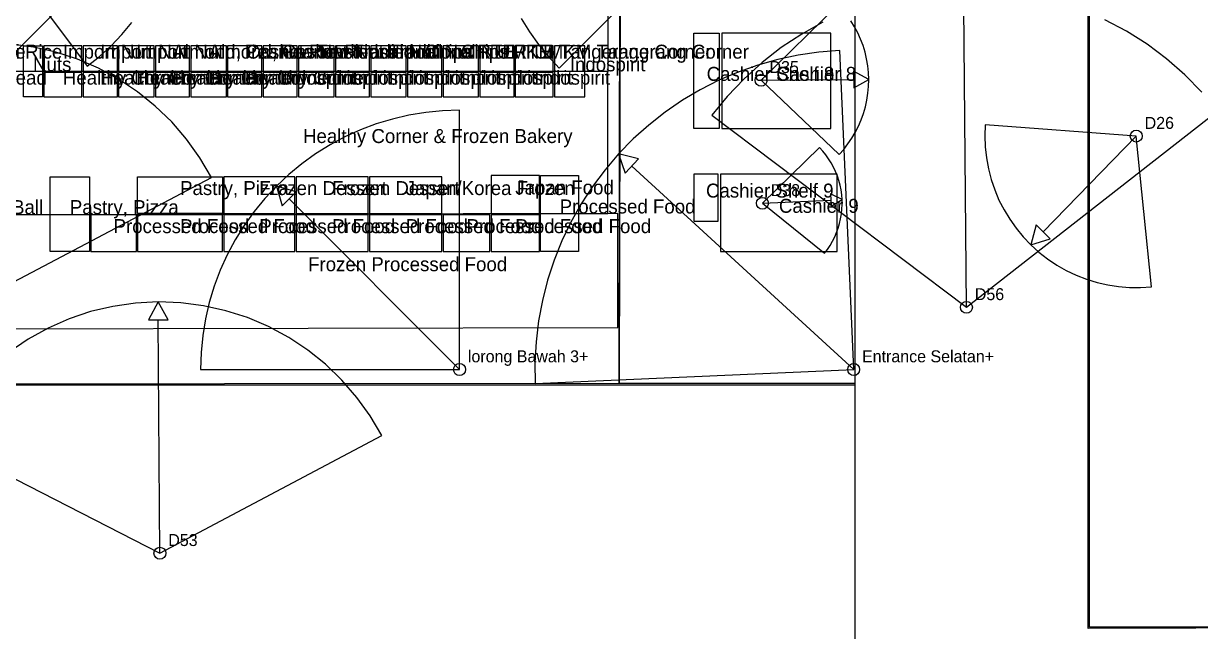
# Model space of a CAD drawing. Header units: metres. Extents: x 0 to 119, y 0 to 107.
# Drawn here: x 48.21 to 77.74, y 20.53 to 35.76 of the extents above; entities that cross this region are included whole.
import ezdxf

# ---------------------------------------------------------------- set-up
doc = ezdxf.new("R2010")
doc.units = ezdxf.units.M
for name, color, linetype, true_color in [('CAMERA_RANGE', 7, 'Continuous', 0x07c1ff), ('CAMERAS', 7, 'Continuous', 0x99d334), ('CAMERAS_PLANNED', 7, 'Continuous', 0xf8bd38), ('LABELS', 7, 'Continuous', 0xffffff), ('SHELVES', 7, 'Continuous', 0xb8a394), ('ZONES', 7, 'Continuous', 0xf8bd38)]:
    doc.layers.add(name, color=color, linetype=linetype, true_color=true_color)

msp = doc.modelspace()

# ---------------------------------------------------------------- linework, layer by layer
at = {"layer": 'CAMERA_RANGE', "color": 2}
for p, q in [((71.868, 28.652), (71.802, 36.202)), ((66.716, 34.344), (69.038, 34.36)), ((76.129, 32.945), (73.794, 30.543)), ((69.038, 27.094), (63.471, 32.194)), ((59.148, 27.094), (54.87, 31.372)), ((66.748, 31.259), (68.466, 31.34)), ((51.63, 22.489), (51.59, 28.339))]:
    msp.add_line(p, q, dxfattribs=at)
for points in [[(45.294, 32.352), (50.244, 37.301), (45.294, 42.251)], [(46.205, 39.496), (49.808, 34.697), (50.114, 34.943), (50.403, 35.209), (50.675, 35.493), (50.927, 35.793)], [(60.693, 35.891), (60.901, 35.558), (61.129, 35.239), (61.379, 34.935), (61.647, 34.649), (65.89, 38.891)], [(68.645, 36.233), (66.716, 34.344), (68.672, 32.482), (68.787, 32.611), (68.893, 32.747), (68.991, 32.889), (69.079, 33.038), (69.158, 33.192), (69.227, 33.35), (69.285, 33.513), (69.333, 33.679), (69.37, 33.847), (69.397, 34.018), (69.412, 34.19), (69.416, 34.363), (69.41, 34.535), (69.392, 34.707), (69.363, 34.878), (69.324, 35.046), (69.273, 35.211), (69.213, 35.373), (69.142, 35.53), (69.061, 35.683), (68.97, 35.83)], [(68.267, 35.796), (67.733, 35.5), (67.222, 35.165), (66.739, 34.791), (66.286, 34.382), (65.865, 33.94), (65.479, 33.466), (71.868, 28.652), (78.172, 33.577)], [(77.778, 34.044), (77.349, 34.479), (76.889, 34.88), (76.399, 35.245), (75.883, 35.571), (75.344, 35.857)], [(47.35, 28.97), (52.923, 31.908), (52.633, 32.402), (52.3, 32.867), (51.926, 33.3), (51.514, 33.698), (51.067, 34.056), (50.59, 34.373), (50.086, 34.645), (49.56, 34.87), (49.015, 35.046), (48.457, 35.172), (47.889, 35.247)], [(46.022, 25.359), (51.63, 22.489), (57.198, 25.437), (56.908, 25.93), (56.573, 26.395), (56.198, 26.828), (55.786, 27.224), (55.339, 27.582), (54.861, 27.898), (54.357, 28.169), (53.83, 28.393), (53.285, 28.568), (52.726, 28.693), (52.159, 28.767), (51.586, 28.789), (51.015, 28.759), (50.448, 28.677), (49.891, 28.544), (49.349, 28.361), (48.825, 28.13), (48.325, 27.852), (47.851, 27.53)]]:
    msp.add_lwpolyline(points, dxfattribs=at)
for points in [[(69.038, 27.094), (68.689, 35.086), (68.167, 35.046), (67.649, 34.972), (67.136, 34.864), (66.632, 34.723), (66.138, 34.55), (65.657, 34.344), (65.19, 34.107), (64.739, 33.841), (64.307, 33.545), (63.895, 33.222), (63.506, 32.873), (63.14, 32.498), (62.799, 32.101), (62.485, 31.682), (62.199, 31.244), (61.942, 30.788), (61.715, 30.316), (61.52, 29.83), (61.357, 29.332), (61.227, 28.825), (61.131, 28.311), (61.068, 27.791), (61.04, 27.268), (61.045, 26.745)], [(69.416, 34.363), (69.037, 34.568), (69.04, 34.152)], [(59.148, 27.094), (59.148, 33.594), (58.723, 33.58), (58.3, 33.538), (57.88, 33.469), (57.466, 33.372), (57.059, 33.249), (56.661, 33.099), (56.273, 32.923), (55.898, 32.723), (55.537, 32.498), (55.191, 32.25), (54.862, 31.981), (54.552, 31.69), (54.261, 31.379), (53.991, 31.051), (53.743, 30.705), (53.519, 30.344), (53.318, 29.968), (53.143, 29.581), (52.993, 29.183), (52.869, 28.776), (52.773, 28.362), (52.704, 27.942), (52.662, 27.519), (52.648, 27.094)], [(76.129, 32.945), (72.339, 33.223), (72.329, 32.947), (72.339, 32.671), (72.369, 32.396), (72.419, 32.124), (72.488, 31.857), (72.577, 31.595), (72.684, 31.341), (72.81, 31.095), (72.953, 30.859), (73.113, 30.633), (73.289, 30.42), (73.48, 30.221), (73.685, 30.035), (73.903, 29.865), (74.132, 29.712), (74.373, 29.575), (74.622, 29.456), (74.88, 29.356), (75.144, 29.275), (75.413, 29.213), (75.686, 29.171), (75.961, 29.149), (76.238, 29.146), (76.513, 29.164)], [(63.14, 32.498), (63.304, 32.012), (63.639, 32.377)], [(66.748, 31.259), (68.307, 30.006), (68.38, 30.102), (68.446, 30.203), (68.507, 30.307), (68.561, 30.415), (68.609, 30.526), (68.65, 30.64), (68.684, 30.756), (68.711, 30.873), (68.73, 30.992), (68.743, 31.112), (68.748, 31.233), (68.746, 31.354), (68.737, 31.474), (68.72, 31.594), (68.696, 31.712), (68.666, 31.829), (68.628, 31.943), (68.583, 32.055), (68.532, 32.165), (68.474, 32.27), (68.41, 32.373), (68.339, 32.471), (68.264, 32.565), (68.182, 32.654)], [(54.552, 31.69), (54.695, 31.197), (55.045, 31.547)], [(68.746, 31.354), (68.459, 31.494), (68.474, 31.187)], [(73.48, 30.221), (73.971, 30.371), (73.616, 30.716)], [(51.586, 28.789), (51.342, 28.337), (51.837, 28.341)]]:
    msp.add_lwpolyline(points, close=True, dxfattribs=at)
at = {"layer": 'CAMERAS', "true_color": 0x99d334}
for centre in [(66.716, 34.344), (76.129, 32.945), (66.748, 31.259), (71.868, 28.652), (51.63, 22.489)]:
    msp.add_circle(centre, 0.15, dxfattribs=at)
at = {"layer": 'CAMERAS_PLANNED', "true_color": 0xf8bd38}
for centre in [(59.148, 27.094), (69.038, 27.094)]:
    msp.add_circle(centre, 0.15, dxfattribs=at)
at = {"layer": 'SHELVES', "true_color": 0x99d334}
for points in [[(65.667, 35.521), (65.667, 33.136), (65.031, 33.136), (65.031, 35.521), (65.667, 35.521)], [(48.209, 35.203), (48.686, 35.203), (48.686, 33.931), (48.209, 33.931), (48.209, 35.203)], [(48.718, 35.203), (48.718, 34.567), (49.672, 34.567), (49.672, 35.203), (48.718, 35.203)], [(49.703, 35.203), (49.703, 34.567), (50.562, 34.567), (50.562, 35.203), (49.703, 35.203)], [(50.594, 35.203), (50.594, 34.567), (51.484, 34.567), (51.484, 35.203), (50.594, 35.203)], [(51.516, 35.203), (51.516, 34.567), (52.375, 34.567), (52.375, 35.203), (51.516, 35.203)], [(52.406, 35.203), (52.406, 34.567), (53.297, 34.567), (53.297, 35.203), (52.406, 35.203)], [(53.329, 35.203), (53.329, 34.567), (54.187, 34.567), (54.187, 35.203), (53.329, 35.203)], [(54.219, 35.203), (54.219, 34.567), (55.078, 34.567), (55.078, 35.203), (54.219, 35.203)], [(55.109, 35.203), (55.109, 34.567), (56, 34.567), (56, 35.203), (55.109, 35.203)], [(56.032, 35.203), (56.032, 34.567), (56.89, 34.567), (56.89, 35.203), (56.032, 35.203)], [(56.922, 35.203), (56.922, 34.567), (57.812, 34.567), (57.812, 35.203), (56.922, 35.203)], [(57.844, 35.203), (57.844, 34.567), (58.703, 34.567), (58.703, 35.203), (57.844, 35.203)], [(58.735, 35.203), (58.735, 34.567), (59.625, 34.567), (59.625, 35.203), (58.735, 35.203)], [(59.657, 35.203), (59.657, 34.567), (60.515, 34.567), (60.515, 35.203), (59.657, 35.203)], [(60.547, 35.203), (60.547, 34.567), (61.501, 34.567), (61.501, 35.203), (60.547, 35.203)], [(61.533, 35.203), (61.533, 33.931), (62.296, 33.931), (62.296, 35.203), (61.533, 35.203)], [(48.718, 34.535), (48.718, 33.931), (49.672, 33.931), (49.672, 34.535), (48.718, 34.535)], [(49.703, 34.535), (49.703, 33.931), (50.562, 33.931), (50.562, 34.535), (49.703, 34.535)], [(50.594, 34.535), (50.594, 33.931), (51.484, 33.931), (51.484, 34.535), (50.594, 34.535)], [(51.516, 34.535), (51.516, 33.931), (52.375, 33.931), (52.375, 34.535), (51.516, 34.535)], [(52.406, 34.535), (52.406, 33.931), (53.297, 33.931), (53.297, 34.535), (52.406, 34.535)], [(53.329, 34.535), (53.329, 33.931), (54.187, 33.931), (54.187, 34.535), (53.329, 34.535)], [(54.219, 34.535), (54.219, 33.931), (55.078, 33.931), (55.078, 34.535), (54.219, 34.535)], [(55.109, 34.535), (55.109, 33.931), (56, 33.931), (56, 34.535), (55.109, 34.535)], [(56.032, 34.535), (56.032, 33.931), (56.89, 33.931), (56.89, 34.535), (56.032, 34.535)], [(56.922, 34.535), (56.922, 33.931), (57.812, 33.931), (57.812, 34.535), (56.922, 34.535)], [(57.844, 34.535), (57.844, 33.931), (58.703, 33.931), (58.703, 34.535), (57.844, 34.535)], [(58.735, 34.535), (58.735, 33.931), (59.625, 33.931), (59.625, 34.535), (58.735, 34.535)], [(59.657, 34.535), (59.657, 33.931), (60.515, 33.931), (60.515, 34.535), (59.657, 34.535)], [(60.547, 34.535), (60.547, 33.931), (61.501, 33.931), (61.501, 34.535), (60.547, 34.535)], [(48.877, 31.927), (49.862, 31.927), (49.862, 30.051), (48.877, 30.051), (48.877, 31.927)], [(51.071, 31.005), (51.071, 31.927), (53.201, 31.927), (53.201, 31.005), (51.071, 31.005)], [(53.233, 31.927), (53.233, 31.005), (55.014, 31.005), (55.014, 31.927), (53.233, 31.927)], [(55.046, 31.927), (55.046, 31.005), (56.858, 31.005), (56.858, 31.927), (55.046, 31.927)], [(56.89, 31.927), (56.89, 31.005), (58.703, 31.005), (58.703, 31.927), (56.89, 31.927)], [(59.943, 31.959), (59.943, 31.005), (61.151, 31.005), (61.151, 31.959), (59.943, 31.959)], [(61.183, 30.051), (61.183, 31.959), (62.137, 31.959), (62.137, 30.051), (61.183, 30.051)], [(65.031, 31.991), (65.031, 30.814), (65.635, 30.814), (65.635, 31.991), (65.031, 31.991)], [(49.894, 30.973), (49.894, 30.051), (51.039, 30.051), (51.039, 30.973), (49.894, 30.973)], [(51.071, 30.973), (51.071, 30.051), (53.201, 30.051), (53.201, 30.973), (51.071, 30.973)], [(53.233, 30.973), (53.233, 30.051), (55.014, 30.051), (55.014, 30.973), (53.233, 30.973)], [(55.046, 30.973), (55.046, 30.051), (56.858, 30.051), (56.858, 30.973), (55.046, 30.973)], [(56.89, 30.973), (56.89, 30.051), (58.703, 30.051), (58.703, 30.973), (56.89, 30.973)], [(58.735, 30.973), (58.735, 30.051), (59.911, 30.051), (59.911, 30.973), (58.735, 30.973)], [(59.943, 30.973), (59.943, 30.051), (61.151, 30.051), (61.151, 30.973), (59.943, 30.973)]]:
    msp.add_lwpolyline(points, close=True, dxfattribs=at)
at = {"layer": 'ZONES', "true_color": 0x47e0fd}
for points in [[(86.146, 85.955), (77.338, 85.924), (77.338, 85.542), (71.359, 85.51), (71.391, 73.14), (69.101, 73.14), (69.07, 57.653), (69.07, 42.707), (69.07, 13.292), (69.07, 13.292), (79.214, 13.292)], [(85.733, 20.638), (74.921, 20.606), (74.921, 41.753), (82.616, 41.753)]]:
    msp.add_lwpolyline(points, dxfattribs=at)
at = {"layer": 'ZONES', "true_color": 0xb8a394}
for points in [[(69.101, 73.172), (69.038, 67.225), (63.25, 67.193), (63.155, 26.744), (23.532, 26.712), (23.532, 73.172), (69.101, 73.172)], [(63.218, 67.13), (69.07, 67.13), (69.07, 26.744), (63.155, 26.744), (63.218, 67.13)], [(74.953, 41.722), (81.917, 41.722), (81.917, 20.638), (74.953, 20.638), (74.953, 41.722)], [(23.532, 9.413), (23.532, 26.712), (69.07, 26.712), (69.07, 9.413), (23.532, 9.413)]]:
    msp.add_lwpolyline(points, close=True, dxfattribs=at)
at = {"layer": 'ZONES', "true_color": 0xed3a7c}
for points in [[(47.573, 37.46), (62.869, 37.46), (62.869, 34.567), (47.573, 34.567), (47.573, 37.46)], [(47.573, 30.973), (62.869, 31.005), (62.869, 34.567), (47.573, 34.567), (47.573, 30.973)], [(47.573, 28.111), (63.123, 28.143), (63.123, 31.005), (47.573, 30.973), (47.573, 28.111)]]:
    msp.add_lwpolyline(points, close=True, dxfattribs=at)
at = {"layer": 'ZONES', "true_color": 0xf8bd38}
for points in [[(65.731, 33.136), (68.465, 33.136), (68.465, 35.521), (65.731, 35.521), (65.731, 33.136)], [(65.699, 30.051), (68.624, 30.051), (68.624, 31.991), (65.699, 31.991), (65.699, 30.051)]]:
    msp.add_lwpolyline(points, close=True, dxfattribs=at)

# ---------------------------------------------------------------- texts
at = {"layer": 'LABELS', "true_color": 0xffffff}
for s, height, p in [('Pandan Wangi Rice', 0.35, (44.123, 34.885)), ('Pandan Wangi Rice', 0.35, (45.045, 34.885)), ('Import Nut', 0.35, (49.195, 34.885)), ('Import Nut', 0.35, (50.133, 34.885)), ('Import Nut', 0.35, (51.039, 34.885)), ('Almond, Cashew Nut', 0.35, (51.945, 34.885)), ('Almond, Cashew Nut', 0.35, (52.852, 34.885)), ('Peanut Roasted', 0.35, (53.758, 34.885)), ('Peanut Roasted', 0.35, (54.648, 34.885)), ('Traditional Nut', 0.35, (55.555, 34.885)), ('Traditional Nut', 0.35, (56.461, 34.885)), ('Traditional Nut', 0.35, (57.367, 34.885)), ('Chips RTE', 0.35, (58.274, 34.885)), ('Chips RTE', 0.35, (59.18, 34.885)), ('UMKM Tangerang Corner', 0.35, (60.086, 34.885)), ('UMKM Tangerang Corner', 0.35, (61.024, 34.885)), ('Nuts', 0.35, (48.447, 34.567)), ('Indospirit', 0.35, (61.915, 34.567)), ('Chocolate Spread', 0.35, (45.045, 34.233)), ('Healthy Corner', 0.35, (49.195, 34.233)), ('Healthy Corner', 0.35, (50.133, 34.233)), ('Healthy Corner', 0.35, (51.039, 34.233)), ('Healthy Corner', 0.35, (51.945, 34.233)), ('Healthy Corner', 0.35, (52.852, 34.233)), ('Healthy Corner', 0.35, (53.758, 34.233)), ('Indospirit', 0.35, (54.648, 34.233)), ('Indospirit', 0.35, (55.555, 34.233)), ('Indospirit', 0.35, (56.461, 34.233)), ('Indospirit', 0.35, (57.367, 34.233)), ('Indospirit', 0.35, (58.274, 34.233)), ('Indospirit', 0.35, (59.18, 34.233)), ('Indospirit', 0.35, (60.086, 34.233)), ('Indospirit', 0.35, (61.024, 34.233)), ('Cashier Shelf 8', 0.35, (65.349, 34.328)), ('D35', 0.3, (66.926, 34.524)), ('Cashier 8', 0.35, (67.098, 34.328)), ('D26', 0.3, (76.339, 33.125)), ('Healthy Corner & Frozen Bakery', 0.35, (55.221, 32.77)), ('Pastry, Pizza', 0.35, (52.136, 31.466)), ('Frozen Dessert', 0.35, (54.124, 31.466)), ('Frozen Dessert', 0.35, (55.952, 31.466)), ('Japan/Korea Frozen', 0.35, (57.797, 31.466)), ('Japan Food', 0.35, (60.547, 31.482)), ('Cashier Shelf 9', 0.35, (65.333, 31.403)), ('D38', 0.3, (66.958, 31.439)), ('Instant Food Ball', 0.35, (45.188, 30.989)), ('Pastry, Pizza', 0.35, (49.37, 30.989)), ('Processed Food', 0.35, (61.66, 31.005)), ('Cashier 9', 0.35, (67.162, 31.021)), ('Processed Food', 0.35, (50.467, 30.512)), ('Processed Food', 0.35, (52.136, 30.512)), ('Processed Food', 0.35, (54.124, 30.512)), ('Processed Food', 0.35, (55.952, 30.512)), ('Processed Food', 0.35, (57.797, 30.512)), ('Processed Food', 0.35, (59.323, 30.512)), ('Processed Food', 0.35, (60.547, 30.512)), ('Frozen Processed Food', 0.35, (55.348, 29.558)), ('D56', 0.3, (72.078, 28.832)), ('lorong Bawah 3+', 0.3, (59.358, 27.274)), ('Entrance Selatan+', 0.3, (69.248, 27.274)), ('D53', 0.3, (51.84, 22.669))]:
    msp.add_text(s, height=height, dxfattribs=at).set_placement(p)

doc.saveas('drawing.dxf')
